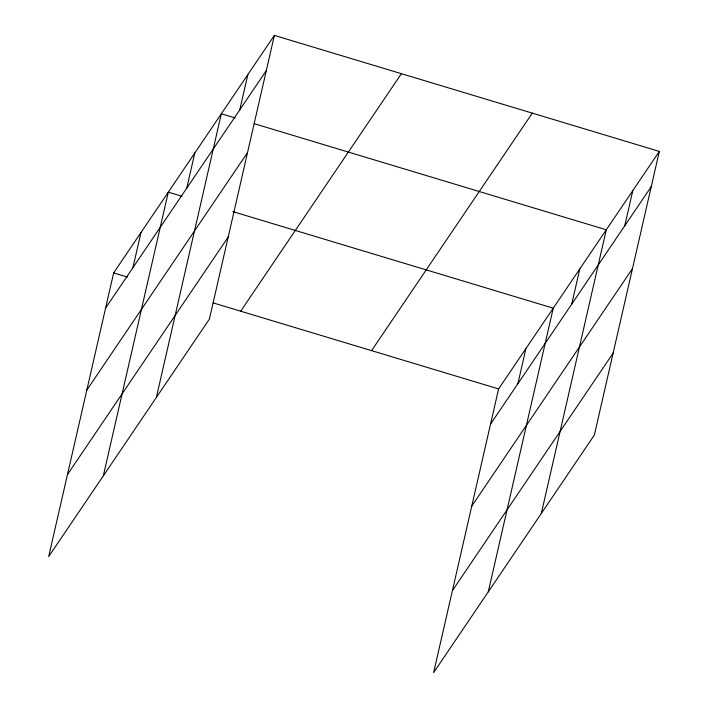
<?xml version="1.0" encoding="UTF-8"?>
<svg xmlns="http://www.w3.org/2000/svg" width="708" height="708" viewBox="0 0 708 708"><rect width="100%" height="100%" fill="white"/><g stroke="black" fill="none" stroke-linecap="round" stroke-linejoin="round"><path stroke-width="1.06" d="M274.368 35.4L113.652 272.907L48.675 556.585L209.4 319.078L274.368 35.4L659.325 151.415L594.348 435.093L433.632 672.6L498.6 388.922L659.325 151.415M132.909 267.721L140.972 232.534M103.324 475.829L168.292 192.151L182.053 196.302M186.753 188.151L194.815 152.963M156.362 397.454L221.33 113.776L235.091 117.926M239.791 109.775L247.853 74.588M517.867 383.736L525.92 348.548M488.272 591.844L553.249 308.175L232.87 211.621M571.71 304.174L579.764 268.987M541.31 513.468L606.287 229.799L254.145 123.67M624.748 225.79L632.802 190.602M105.589 308.095L266.314 70.588M86.81 390.099L247.534 152.592M67.455 474.581L228.18 237.074M240.685 311.193L401.401 73.685M371.567 350.637L532.292 113.13M490.538 424.11L651.263 186.602M471.758 506.114L632.483 268.606M452.412 590.596L613.137 353.088M113.652 272.907L127.413 277.058M213.161 302.9L498.6 388.922"/></g></svg>
